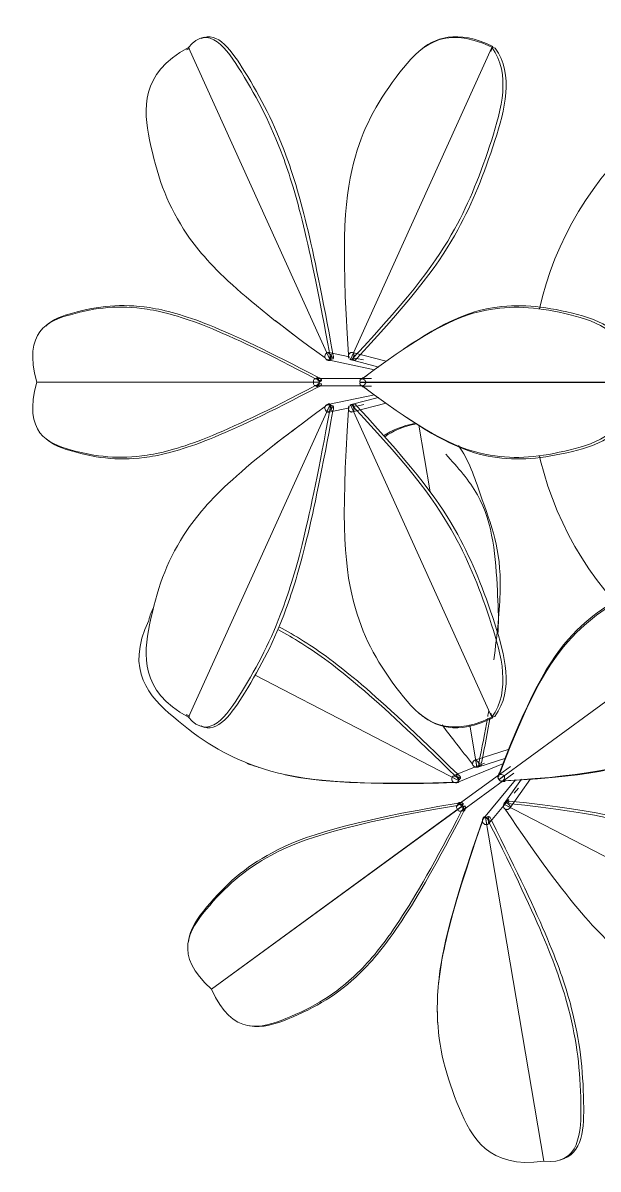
# Model space of a CAD drawing. Header units: inches. Extents: x -956 to 1409, y -1111 to 895.
# Drawn here: x -555.07 to -545.49, y -736.85 to -717.76 of the extents above; entities that cross this region are included whole.
import ezdxf

# ---------------------------------------------------------------- set-up
doc = ezdxf.new("R2010")
doc.units = ezdxf.units.IN
doc.header["$MEASUREMENT"] = 0
doc.layers.add('L-PLNT', color=71, linetype='Continuous', lineweight=9)

# ---------------------------------------------------------------- blocks, each defined once
blk = doc.blocks.new('Plant-Potted 2 - Plant-Potted 2-4433547-8TH FLOOR TELECOM UNDERFLOOR ROUTING PLAN')
at = {"layer": 'L-PLNT', "color": 53}
for p, q in [((-10.938, 5.744), (-10.991, 5.73)), ((-8.856, 0.377), (-11.21, 5.573)), ((-8.513, 0.377), (-6.159, 5.573)), ((-7.312, 5.557), (-7.329, 5.543)), ((-6.158, 5.552), (-6.178, 5.507)), ((-6.159, 5.573), (-6.142, 5.587)), ((-6.107, 5.561), (-6.159, 5.574)), ((-13.537, 0.977), (-13.572, 0.95)), ((-9.654, 0.936), (-9.637, 0.923)), ((-8.919, 0.382), (-8.902, 0.369)), ((-8.905, 0.485), (-8.856, 0.377)), ((-8.529, 0.42), (-8.873, 0.493)), ((-8.864, 0.419), (-8.839, 0.364)), ((-8.859, 0.459), (-8.806, 0.472)), ((-8.857, 0.377), (-8.804, 0.39)), ((-8.804, 0.39), (-8.838, 0.465)), ((-8.464, 0.486), (-8.513, 0.377)), ((-7.919, 0.347), (-8.479, 0.493)), ((-8.467, 0.404), (-8.414, 0.39)), ((-8.299, 0.372), (-8.411, 0.395)), ((-8.889, 0.369), (-8.113, 0.206)), ((-8.514, 0.378), (-8.461, 0.365)), ((-8.505, 0.371), (-8.452, 0.358)), ((-8.499, 0.37), (-8.043, 0.251)), ((-9.094, 0.055), (-9.059, 0.081)), ((-8.308, 0.061), (-9.078, 0.061)), ((-8.994, 0.024), (-9.059, 0.024)), ((-9.029, -0.002), (-8.994, 0.024)), ((-8.306, 0.072), (-8.341, 0.046)), ((-8.163, 0.059), (-8.304, 0.059)), ((-8.243, 0.111), (-8.278, 0.084)), ((-9.029, -0.001), (-13.737, -0.001)), ((-13.737, -0.002), (-9.029, -0.002)), ((-9.127, -0.001), (-9.029, -0.001)), ((-9.029, -0.002), (-9.127, -0.002)), ((-9.059, -0.084), (-9.094, -0.058)), ((-9.078, -0.064), (-8.314, -0.064)), ((-9.059, -0.027), (-8.994, -0.027)), ((-3.645, -0.003), (-8.353, -0.003)), ((-8.353, -0.003), (-8.255, -0.003)), ((-8.353, -0.004), (-3.645, -0.004)), ((-8.255, -0.004), (-8.353, -0.004)), ((-8.341, -0.053), (-8.306, -0.079)), ((-8.304, -0.066), (-8.163, -0.066)), ((-8.278, -0.092), (-8.243, -0.118)), ((-8.901, -0.374), (-8.919, -0.388)), ((-8.114, -0.212), (-8.889, -0.375)), ((-8.839, -0.37), (-8.864, -0.425)), ((-8.856, -0.383), (-8.839, -0.37)), ((-8.462, -0.369), (-8.515, -0.382)), ((-6.16, -5.578), (-8.514, -0.381)), ((-8.514, -0.381), (-8.465, -0.49)), ((-8.452, -0.362), (-8.505, -0.376)), ((-8.046, -0.256), (-8.5, -0.374)), ((-8.48, -0.497), (-7.922, -0.352)), ((-8.41, -0.401), (-8.29, -0.375)), ((-11.21, -5.579), (-8.856, -0.383)), ((-8.856, -0.383), (-8.905, -0.491)), ((-8.873, -0.498), (-8.53, -0.426)), ((-8.806, -0.478), (-8.859, -0.465)), ((-8.804, -0.396), (-8.857, -0.382)), ((-8.838, -0.47), (-8.804, -0.396)), ((-8.415, -0.395), (-8.468, -0.408)), ((-7.187, -1.827), (-7.375, -0.719)), ((-13.572, -0.953), (-13.537, -0.98)), ((-9.637, -0.929), (-9.654, -0.942)), ((-1.857, -3.559), (-6.041, -6.615)), ((-6.04, -6.616), (-1.856, -3.56)), ((-6.713, -6.635), (-10.101, -4.882)), ((-6.179, -5.511), (-6.158, -5.557)), ((-7.329, -5.548), (-7.312, -5.561)), ((-6.408, -6.412), (-6.528, -5.709)), ((-6.16, -5.578), (-6.108, -5.565)), ((-6.143, -5.591), (-6.16, -5.578)), ((-10.991, -5.736), (-10.938, -5.749)), ((-5.871, -6.113), (-6.442, -6.295)), ((-6.428, -6.293), (-6.408, -6.412)), ((-6.395, -6.41), (-5.929, -6.262)), ((-10.141, -6.38), (-10.126, -6.385)), ((-6.284, -6.345), (-6.793, -6.551)), ((-6.74, -6.664), (-5.964, -6.349)), ((-6.409, -6.412), (-6.362, -6.394)), ((-6.397, -6.411), (-6.35, -6.393)), ((-6.379, -6.358), (-6.332, -6.34)), ((-5.852, -6.4), (-6.034, -6.533)), ((-6.782, -6.6), (-6.821, -6.58)), ((-6.82, -6.579), (-6.713, -6.635)), ((-6.788, -6.666), (-6.773, -6.671)), ((-6.78, -6.668), (-6.782, -6.667)), ((-6.76, -6.568), (-6.729, -6.529)), ((-6.682, -6.597), (-6.754, -6.56)), ((-6.035, -6.531), (-6.723, -7.034)), ((-6.713, -6.636), (-6.682, -6.597)), ((-6.65, -7.135), (-5.967, -6.636)), ((-5.765, -6.623), (-6.3, -7.265)), ((-6.051, -6.534), (-6.058, -6.572)), ((-6.041, -6.615), (-5.954, -6.551)), ((-5.953, -6.552), (-6.04, -6.616)), ((-6.005, -6.645), (-5.966, -6.65)), ((-5.975, -6.637), (-5.936, -6.641)), ((-5.961, -6.634), (-5.795, -6.513)), ((-5.668, -6.609), (-5.955, -7.014)), ((-5.86, -7.093), (-5.515, -6.606)), ((-5.79, -6.847), (-5.718, -6.76)), ((-6.643, -7.052), (-10.828, -10.108)), ((-10.827, -10.109), (-6.643, -7.053)), ((-6.73, -7.047), (-6.723, -7.009)), ((-6.73, -7.116), (-6.643, -7.052)), ((-6.643, -7.053), (-6.73, -7.117)), ((-6.635, -7.015), (-6.684, -7.05)), ((-6.653, -7.092), (-6.605, -7.057)), ((-6.643, -7.053), (-6.635, -7.015)), ((-6.21, -7.351), (-5.878, -6.952)), ((-5.93, -6.987), (-5.962, -7.026)), ((-0.804, -9.693), (-5.961, -7.025)), ((-5.961, -7.025), (-5.854, -7.081)), ((-5.926, -6.976), (-5.957, -7.015)), ((-5.87, -6.975), (-5.901, -7.014)), ((-6.626, -7.142), (-6.664, -7.138)), ((-6.219, -7.231), (-6.265, -7.249)), ((-6.264, -7.248), (-6.265, -7.233)), ((-5.292, -12.973), (-6.264, -7.248)), ((-6.264, -7.248), (-6.244, -7.368)), ((-6.205, -7.31), (-6.219, -7.231)), ((-6.317, -7.295), (-6.317, -7.311)), ((-6.168, -7.296), (-6.215, -7.314)), ((-11.204, -9.264), (-11.212, -9.302)), ((-7.065, -10.576), (-7.065, -10.592)), ((-10.176, -10.72), (-10.138, -10.725)), ((-5, -12.946), (-4.953, -12.928))]:
    blk.add_line(p, q, dxfattribs=at)
at = {"layer": 'L-PLNT', "color": 53, "flags": 128}
for points in [[(-2.918, 4.668), (-3.059, 4.577), (-3.24, 4.451), (-3.415, 4.318), (-3.585, 4.178), (-3.749, 4.031), (-3.908, 3.878), (-4.06, 3.719), (-4.205, 3.553), (-4.344, 3.382), (-4.476, 3.206), (-4.6, 3.024), (-4.717, 2.838), (-4.827, 2.647), (-4.929, 2.452), (-5.023, 2.253), (-5.109, 2.05), (-5.187, 1.844), (-5.257, 1.635), (-5.318, 1.424), (-5.369, 1.219)], [(-8.919, 0.382), (-8.914, 0.378), (-8.909, 0.376), (-8.905, 0.374), (-8.9, 0.372), (-8.897, 0.371), (-8.893, 0.37), (-8.89, 0.37), (-8.887, 0.369), (-8.885, 0.369), (-8.883, 0.369), (-8.881, 0.369)], [(-8.882, 0.493), (-8.883, 0.493), (-8.885, 0.493), (-8.887, 0.493), (-8.888, 0.493), (-8.89, 0.493), (-8.891, 0.493), (-8.892, 0.492), (-8.894, 0.492), (-8.895, 0.492), (-8.896, 0.492), (-8.897, 0.491)], [(-8.527, 0.481), (-8.522, 0.484), (-8.517, 0.487), (-8.513, 0.489), (-8.508, 0.491), (-8.505, 0.492), (-8.501, 0.493), (-8.498, 0.493), (-8.495, 0.494), (-8.493, 0.494), (-8.491, 0.494), (-8.489, 0.494)], [(-8.489, 0.369), (-8.491, 0.369), (-8.493, 0.37), (-8.495, 0.37), (-8.496, 0.37), (-8.498, 0.37), (-8.499, 0.37), (-8.5, 0.37), (-8.502, 0.371), (-8.503, 0.371), (-8.504, 0.371), (-8.505, 0.371)], [(-9.078, 0.06), (-9.082, 0.06), (-9.086, 0.06), (-9.09, 0.059), (-9.094, 0.058), (-9.097, 0.057), (-9.101, 0.056), (-9.104, 0.055), (-9.107, 0.053), (-9.11, 0.051), (-9.113, 0.05), (-9.115, 0.048)], [(-8.304, 0.058), (-8.308, 0.058), (-8.312, 0.058), (-8.316, 0.057), (-8.319, 0.056), (-8.323, 0.055), (-8.327, 0.054), (-8.33, 0.052), (-8.333, 0.051), (-8.336, 0.049), (-8.339, 0.047), (-8.341, 0.046)], [(-9.078, -0.063), (-9.082, -0.063), (-9.086, -0.063), (-9.09, -0.062), (-9.094, -0.061), (-9.097, -0.06), (-9.101, -0.059), (-9.104, -0.058), (-9.107, -0.056), (-9.11, -0.054), (-9.113, -0.053), (-9.115, -0.051)], [(-8.304, -0.066), (-8.308, -0.065), (-8.312, -0.065), (-8.316, -0.064), (-8.319, -0.064), (-8.323, -0.063), (-8.327, -0.061), (-8.33, -0.06), (-8.333, -0.058), (-8.336, -0.057), (-8.339, -0.055), (-8.341, -0.053)], [(-8.919, -0.388), (-8.914, -0.384), (-8.909, -0.381), (-8.904, -0.379), (-8.9, -0.378), (-8.896, -0.377), (-8.893, -0.376), (-8.89, -0.375), (-8.887, -0.375), (-8.885, -0.375), (-8.882, -0.375), (-8.881, -0.375)], [(-8.49, -0.374), (-8.492, -0.374), (-8.494, -0.374), (-8.495, -0.374), (-8.497, -0.374), (-8.498, -0.374), (-8.5, -0.374), (-8.501, -0.375), (-8.502, -0.375), (-8.503, -0.375), (-8.504, -0.375), (-8.505, -0.376)], [(-8.881, -0.499), (-8.883, -0.499), (-8.885, -0.499), (-8.887, -0.499), (-8.888, -0.499), (-8.89, -0.499), (-8.891, -0.498), (-8.892, -0.498), (-8.893, -0.498), (-8.894, -0.498), (-8.895, -0.497), (-8.896, -0.497)], [(-8.527, -0.485), (-8.522, -0.489), (-8.518, -0.491), (-8.513, -0.493), (-8.509, -0.495), (-8.505, -0.496), (-8.502, -0.497), (-8.499, -0.497), (-8.496, -0.498), (-8.494, -0.498), (-8.491, -0.498), (-8.489, -0.498)], [(-5.366, -1.226), (-5.348, -1.309), (-5.291, -1.521), (-5.226, -1.732), (-5.152, -1.939), (-5.071, -2.144), (-4.981, -2.345), (-4.883, -2.542), (-4.778, -2.735), (-4.664, -2.924), (-4.544, -3.109), (-4.416, -3.288), (-4.281, -3.462), (-4.139, -3.63)], [(-6.481, -6.355), (-6.48, -6.346), (-6.479, -6.337), (-6.476, -6.329), (-6.473, -6.323), (-6.47, -6.318), (-6.467, -6.314), (-6.464, -6.31), (-6.462, -6.308), (-6.459, -6.305), (-6.457, -6.303), (-6.455, -6.302)], [(-6.382, -6.403), (-6.384, -6.404), (-6.386, -6.405), (-6.388, -6.406), (-6.389, -6.407), (-6.391, -6.408), (-6.392, -6.409), (-6.393, -6.409), (-6.394, -6.41), (-6.395, -6.41), (-6.396, -6.411), (-6.397, -6.411)], [(-6.804, -6.557), (-6.806, -6.559), (-6.807, -6.56), (-6.809, -6.561), (-6.81, -6.563), (-6.811, -6.564), (-6.812, -6.565), (-6.813, -6.566), (-6.814, -6.567), (-6.815, -6.567), (-6.815, -6.568), (-6.816, -6.569)], [(-6.788, -6.666), (-6.779, -6.668), (-6.77, -6.669), (-6.762, -6.669), (-6.756, -6.668), (-6.75, -6.667), (-6.745, -6.665), (-6.741, -6.664), (-6.737, -6.662), (-6.734, -6.66), (-6.732, -6.659), (-6.73, -6.657)], [(-6.034, -6.534), (-6.038, -6.537), (-6.041, -6.54), (-6.044, -6.544), (-6.047, -6.547), (-6.05, -6.551), (-6.052, -6.555), (-6.054, -6.559), (-6.055, -6.562), (-6.057, -6.566), (-6.058, -6.569), (-6.058, -6.572)], [(-5.961, -6.634), (-5.965, -6.636), (-5.969, -6.639), (-5.973, -6.641), (-5.978, -6.642), (-5.982, -6.644), (-5.986, -6.645), (-5.991, -6.645), (-5.994, -6.646), (-5.998, -6.646), (-6.002, -6.646), (-6.005, -6.645)], [(-6.723, -7.034), (-6.727, -7.038), (-6.731, -7.041), (-6.734, -7.044), (-6.737, -7.048), (-6.739, -7.052), (-6.741, -7.056), (-6.743, -7.059), (-6.745, -7.063), (-6.746, -7.067), (-6.747, -7.07), (-6.748, -7.073)], [(-5.945, -7.003), (-5.947, -7.005), (-5.948, -7.006), (-5.95, -7.007), (-5.951, -7.009), (-5.952, -7.01), (-5.953, -7.011), (-5.954, -7.012), (-5.955, -7.013), (-5.955, -7.013), (-5.956, -7.014), (-5.957, -7.015)], [(-6.65, -7.134), (-6.654, -7.137), (-6.658, -7.14), (-6.663, -7.142), (-6.667, -7.143), (-6.672, -7.145), (-6.676, -7.145), (-6.68, -7.146), (-6.684, -7.146), (-6.688, -7.146), (-6.691, -7.146), (-6.694, -7.146)], [(-5.929, -7.112), (-5.92, -7.114), (-5.911, -7.115), (-5.903, -7.115), (-5.896, -7.114), (-5.891, -7.113), (-5.886, -7.112), (-5.881, -7.11), (-5.878, -7.108), (-5.875, -7.106), (-5.873, -7.105), (-5.871, -7.103)], [(-6.317, -7.311), (-6.316, -7.301), (-6.315, -7.293), (-6.312, -7.285), (-6.309, -7.279), (-6.306, -7.274), (-6.303, -7.269), (-6.3, -7.266), (-6.298, -7.263), (-6.295, -7.261), (-6.293, -7.259), (-6.291, -7.258)], [(-6.218, -7.359), (-6.22, -7.36), (-6.222, -7.361), (-6.224, -7.362), (-6.225, -7.363), (-6.227, -7.364), (-6.228, -7.364), (-6.229, -7.365), (-6.23, -7.365), (-6.231, -7.366), (-6.232, -7.366), (-6.233, -7.367)]]:
    blk.add_lwpolyline(points, dxfattribs=at)
at = {"layer": 'L-PLNT', "color": 53}
for centre, major_axis, ratio, start_param, end_param in [((-8.881, 0.431), (0.0381, 0.0495), 0.938049, 1.107292, 4.248885), ((-8.881, 0.431), (0.0381, 0.0495), 0.938049, 2.678088, 4.248885), ((-8.882, 0.431), (-0.0151, 0.0606), 0.484293, 5.336311, 6.645308), ((-8.881, 0.431), (0, 0.0625), 0.78469, 2.617994, 5.235988), ((-8.881, 0.431), (0, 0.0625), 0.78469, 6.021386, 6.11939), ((-8.882, 0.431), (-0.0151, 0.0606), 0.484293, 3.503715, 5.074511), ((-8.882, 0.431), (-0.0151, 0.0606), 0.484293, 3.503715, 5.074511), ((-8.882, 0.431), (0, 0.0625), 0.78469, 3.665191, 5.235988), ((-8.829, 0.444), (-0.0151, 0.0606), 0.484293, 3.503715, 5.074511), ((-8.489, 0.431), (-0.0381, 0.0495), 0.938049, 5.175893, 7.793887), ((-8.489, 0.431), (-0.0381, 0.0495), 0.938049, 0.463504, 1.510702), ((-8.489, 0.431), (-0.0381, 0.0495), 0.938049, 1.772501, 2.034301), ((-8.489, 0.431), (-0.0381, 0.0495), 0.938049, 1.772501, 2.034301), ((-8.489, 0.432), (0.0151, 0.0606), 0.484293, 2.77947, 4.350267), ((-8.489, 0.432), (0.0151, 0.0606), 0.484293, 2.77947, 4.350267), ((-8.489, 0.432), (0, 0.0625), 0.78469, 2.617994, 3.926991), ((-8.489, 0.431), (0, 0.0625), 0.78469, 2.617994, 3.926991), ((-8.489, 0.432), (0.0151, 0.0606), 0.484293, 4.612066, 5.921063), ((-8.436, 0.419), (0.0151, 0.0606), 0.484293, 3.04127, 4.350267), ((-8.489, 0.432), (0, 0.0625), 0.78469, 4.712389, 4.974188), ((-8.489, 0.431), (0, 0.0625), 0.78469, 4.712389, 4.974188), ((-8.864, 0.418), (0.0381, 0.0495), 0.938049, 2.939888, 3.987085), ((-8.881, 0.431), (0, 0.0625), 0.78469, 2.617994, 3.665191), ((-9.078, -0.002), (-0.0376, 0.0499), 0.711171, 4.221154, 7.362747), ((-9.078, -0.002), (-0.0376, 0.0499), 0.711171, 4.221154, 5.791951), ((-9.078, -0.002), (0, 0.0625), 0.78469, 5.235988, 6.021386), ((-9.078, -0.002), (0, 0.0625), 0.78469, 5.235988, 6.021386), ((-9.043, 0.024), (-0.0376, 0.0499), 0.711171, 4.221154, 5.791951), ((-8.304, -0.004), (-0.0376, 0.0499), 0.711171, 5.791951, 7.362747), ((-8.304, -0.004), (-0.0376, 0.0499), 0.711171, 4.221154, 7.362747), ((-8.269, 0.022), (-0.0376, 0.0499), 0.711171, 6.05375, 6.577349), ((-9.078, -0.001), (0.0376, 0.0499), 0.711171, 2.062031, 5.203624), ((-9.078, -0.001), (0.0376, 0.0499), 0.711171, 3.632827, 5.203624), ((-9.078, -0.001), (0, 0.0625), 0.78469, 3.403392, 4.18879), ((-9.078, -0.002), (0, 0.0625), 0.78469, 3.403392, 4.18879), ((-9.043, -0.027), (0.0376, 0.0499), 0.711171, 3.632827, 5.203624), ((-8.304, -0.003), (0.0376, 0.0499), 0.711171, 2.062031, 3.632827), ((-8.304, -0.003), (0.0376, 0.0499), 0.711171, 2.062031, 5.203624), ((-8.269, -0.03), (0.0376, 0.0499), 0.711171, 2.847429, 3.371028), ((-8.881, -0.437), (-0.0381, 0.0495), 0.938049, 5.175893, 8.317486), ((-8.881, -0.437), (-0.0381, 0.0495), 0.938049, 5.175893, 6.74669), ((-8.863, -0.424), (-0.0381, 0.0495), 0.938049, 5.175893, 6.48489), ((-8.881, -0.437), (0, 0.0625), 0.78469, 4.18879, 6.806784), ((-8.881, -0.437), (0, 0.0625), 0.78469, 5.759587, 6.806784), ((-8.489, -0.436), (0.0381, 0.0495), 0.938049, 1.107292, 1.369091), ((-8.489, -0.436), (0.0381, 0.0495), 0.938049, 1.107292, 1.369091), ((-8.49, -0.436), (-0.0151, 0.0606), 0.484293, 5.074511, 6.645308), ((-8.49, -0.436), (0, 0.0625), 0.78469, 5.497787, 6.806784), ((-8.49, -0.436), (-0.0151, 0.0606), 0.484293, 5.074511, 6.645308), ((-8.49, -0.436), (0, 0.0625), 0.78469, 5.497787, 6.806784), ((-8.437, -0.423), (-0.0151, 0.0606), 0.484293, 5.074511, 6.645308), ((-8.881, -0.437), (0.0151, 0.0606), 0.484293, 2.77947, 4.088467), ((-8.881, -0.437), (0, 0.0625), 0.78469, 3.305388, 3.403392), ((-8.881, -0.437), (0.0151, 0.0606), 0.484293, 4.350267, 5.921063), ((-8.881, -0.437), (0.0151, 0.0606), 0.484293, 4.350267, 5.921063), ((-8.881, -0.437), (0, 0.0625), 0.78469, 4.18879, 5.759587), ((-8.828, -0.45), (0.0151, 0.0606), 0.484293, 4.350267, 5.921063), ((-8.489, -0.436), (0.0381, 0.0495), 0.938049, 1.630891, 4.248885), ((-8.489, -0.436), (0.0381, 0.0495), 0.938049, 1.630891, 2.678088), ((-8.49, -0.436), (-0.0151, 0.0606), 0.484293, 3.503715, 4.812712), ((-8.49, -0.436), (0, 0.0625), 0.78469, 4.45059, 4.712389), ((-8.49, -0.436), (0, 0.0625), 0.78469, 4.45059, 4.712389), ((-6.418, -6.352), (0.0624, 0.0027), 0.967214, 1.692195, 4.833788), ((-6.419, -6.352), (-0.0222, 0.0584), 0.598154, 2.821587, 5.96318), ((-6.418, -6.352), (0.0624, 0.0027), 0.967214, 3.262992, 4.833788), ((-6.419, -6.352), (-0.0222, 0.0584), 0.598154, 2.821587, 4.392384), ((-6.419, -6.352), (-0.0369, 0.0505), 0.863596, 3.141593, 3.926991), ((-6.419, -6.353), (-0.0369, 0.0505), 0.863596, 3.141593, 3.926991), ((-6.373, -6.335), (-0.0222, 0.0584), 0.598154, 3.083387, 4.130584), ((-6.767, -6.607), (0.0215, 0.0587), 0.967214, 1.449397, 4.59099), ((-6.767, -6.608), (-0.0489, 0.039), 0.598154, 5.294194, 6.603191), ((-6.767, -6.607), (0.0215, 0.0587), 0.967214, 3.020194, 4.59099), ((-6.752, -6.612), (0.0215, 0.0587), 0.967214, 3.020194, 4.32919), ((-6.767, -6.607), (-0.0369, 0.0505), 0.863596, 2.356194, 2.879793), ((-6.767, -6.608), (-0.0369, 0.0505), 0.863596, 2.356194, 2.879793), ((-6.767, -6.608), (-0.0489, 0.039), 0.598154, 3.461598, 5.032394), ((-6.767, -6.608), (-0.0489, 0.039), 0.598154, 3.461598, 5.032394), ((-6.767, -6.608), (-0.0369, 0.0505), 0.863596, 3.926991, 4.974188), ((-6.767, -6.608), (-0.0369, 0.0505), 0.863596, 3.665191, 4.974188), ((-6.736, -6.569), (-0.0489, 0.039), 0.598154, 3.461598, 5.032394), ((-5.997, -6.584), (-0.0613, 0.012), 0.782684, 5.656608, 7.227404), ((-5.997, -6.584), (-0.0613, 0.012), 0.782684, 4.085811, 7.227404), ((-5.997, -6.584), (-0.0369, 0.0505), 0.863596, 0.261799, 1.570796), ((-5.997, -6.584), (-0.0369, 0.0505), 0.863596, 0.261799, 1.570796), ((-5.989, -6.546), (-0.0613, 0.012), 0.782684, 5.656608, 6.965605), ((-5.998, -6.583), (0.0072, 0.0621), 0.782684, 2.197374, 5.338967), ((-5.998, -6.583), (0.0072, 0.0621), 0.782684, 2.197374, 3.76817), ((-5.997, -6.584), (-0.0369, 0.0505), 0.863596, 2.094395, 2.879793), ((-5.998, -6.583), (-0.0369, 0.0505), 0.863596, 2.356194, 2.879793), ((-5.959, -6.588), (0.0072, 0.0621), 0.782684, 2.720973, 3.76817), ((-6.686, -7.085), (-0.0613, 0.012), 0.782684, 4.085811, 7.227404), ((-6.686, -7.085), (-0.0613, 0.012), 0.782684, 4.085811, 5.656608), ((-6.687, -7.084), (0.0072, 0.0621), 0.782684, 2.197374, 5.338967), ((-6.679, -7.047), (-0.0613, 0.012), 0.782684, 4.085811, 5.656608), ((-6.686, -7.084), (-0.0369, 0.0505), 0.863596, 4.974188, 6.283185), ((-6.686, -7.085), (-0.0369, 0.0505), 0.863596, 4.974188, 6.283185), ((-6.687, -7.084), (0.0072, 0.0621), 0.782684, 3.76817, 5.338967), ((-6.687, -7.084), (-0.0369, 0.0505), 0.863596, 3.141593, 4.712389), ((-6.686, -7.084), (-0.0369, 0.0505), 0.863596, 3.141593, 4.712389), ((-6.648, -7.088), (0.0072, 0.0621), 0.782684, 3.76817, 5.338967), ((-5.908, -7.053), (0.0215, 0.0587), 0.967214, 1.449397, 3.020194), ((-5.908, -7.053), (0.0215, 0.0587), 0.967214, 1.449397, 4.59099), ((-5.908, -7.053), (-0.0369, 0.0505), 0.863596, 0.523599, 1.047198), ((-5.908, -7.053), (-0.0369, 0.0505), 0.863596, 0.785398, 1.047198), ((-5.908, -7.054), (-0.0489, 0.039), 0.598154, 5.032394, 6.603191), ((-5.908, -7.054), (-0.0489, 0.039), 0.598154, 5.032394, 6.603191), ((-5.908, -7.053), (-0.0369, 0.0505), 0.863596, 5.497787, 6.544985), ((-5.908, -7.054), (-0.0369, 0.0505), 0.863596, 5.497787, 6.544985), ((-5.877, -7.015), (-0.0489, 0.039), 0.598154, 5.032394, 6.603191), ((-5.908, -7.054), (-0.0489, 0.039), 0.598154, 3.461598, 4.770595), ((-6.254, -7.308), (0.0624, 0.0027), 0.967214, 1.692195, 4.833788), ((-6.255, -7.292), (0.0624, 0.0027), 0.967214, 1.692195, 3.262992), ((-6.254, -7.308), (0.0624, 0.0027), 0.967214, 1.692195, 3.262992), ((-6.255, -7.308), (-0.0222, 0.0584), 0.598154, 4.392384, 5.96318), ((-6.255, -7.308), (-0.0222, 0.0584), 0.598154, 4.392384, 5.96318), ((-6.208, -7.29), (-0.0222, 0.0584), 0.598154, 4.392384, 5.96318), ((-6.255, -7.308), (-0.0369, 0.0505), 0.863596, 0.261799, 0.785398), ((-6.254, -7.308), (-0.0369, 0.0505), 0.863596, 0.261799, 0.785398), ((-6.255, -7.308), (-0.0222, 0.0584), 0.598154, 2.821587, 4.130584), ((-6.255, -7.308), (-0.0369, 0.0505), 0.863596, 4.45059, 5.235988), ((-6.255, -7.308), (-0.0369, 0.0505), 0.863596, 4.45059, 5.235988)]:
    blk.add_ellipse(centre, major_axis=major_axis, ratio=ratio, start_param=start_param, end_param=end_param, dxfattribs=at)
for points, knots in [([(-8.859, 0.459), (-9.21, 2.384), (-9.595, 3.821), (-10.234, 5.065), (-10.871, 5.98), (-11.211, 5.573)], [0, 0, 0, 0, 0.0450854, 0.0843321, 0.1185958, 0.1185958, 0.1185958, 0.1185958]), ([(-6.16, 5.574), (-6.991, 5.981), (-7.836, 5.066), (-8.547, 3.821), (-8.681, 2.385), (-8.544, 0.46)], [0.0000117, 0.0000117, 0.0000117, 0.0000117, 0.0342637, 0.0735104, 0.1185958, 0.1185958, 0.1185958, 0.1185958]), ([(-11.002, 5.719), (-10.727, 5.861), (-10.152, 5.023), (-9.541, 3.834), (-9.157, 2.397), (-8.806, 0.472)], [-0.113257, -0.113257, -0.113257, -0.113257, -0.0843321, -0.0450854, 0, 0, 0, 0]), ([(-11.21, 5.573), (-12.026, 5.131), (-11.879, 3.855), (-11.406, 2.488), (-10.435, 1.483), (-8.936, 0.403)], [0, 0, 0, 0, 0.0342637, 0.0735104, 0.1185958, 0.1185958, 0.1185958, 0.1185958]), ([(-8.467, 0.404), (-7.457, 1.484), (-6.735, 2.488), (-6.191, 3.856), (-5.836, 5.131), (-6.16, 5.574)], [0, 0, 0, 0, 0.0450854, 0.0843321, 0.1185958, 0.1185958, 0.1185958, 0.1185958]), ([(-6.107, 5.561), (-5.783, 5.118), (-6.138, 3.843), (-6.682, 2.475), (-7.404, 1.471), (-8.414, 0.39)], [-0.1185958, -0.1185958, -0.1185958, -0.1185958, -0.0843321, -0.0450854, 0, 0, 0, 0]), ([(-9.094, 0.055), (-10.7, 0.899), (-11.931, 1.331), (-13.079, 1.209), (-13.967, 0.848), (-13.737, -0.002)], [0, 0, 0, 0, 0.0450854, 0.0843321, 0.1185958, 0.1185958, 0.1185958, 0.1185958]), ([(-13.588, 0.934), (-13.467, 1.048), (-12.852, 1.255), (-11.895, 1.358), (-10.665, 0.926), (-9.059, 0.081)], [-0.09882983, -0.09882983, -0.09882983, -0.09882983, -0.08433211, -0.04508537, 0, 0, 0, 0]), ([(-3.645, -0.003), (-3.907, 0.846), (-5.003, 1.206), (-6.222, 1.329), (-7.203, 0.897), (-8.32, 0.052)], [0.0000175, 0.0000175, 0.0000175, 0.0000175, 0.0342637, 0.0735104, 0.1185958, 0.1185958, 0.1185958, 0.1185958]), ([(-7.63, 0.551), (-6.939, 1.018), (-6.085, 1.345), (-4.968, 1.233), (-3.871, 0.872), (-3.609, 0.022)], [-0.1087128, -0.1087128, -0.1087128, -0.1087128, -0.0735104, -0.0342637, 0, 0, 0, 0]), ([(-13.737, -0.001), (-13.967, -0.851), (-13.079, -1.212), (-11.931, -1.334), (-10.7, -0.902), (-9.094, -0.058)], [0, 0, 0, 0, 0.0342637, 0.0735104, 0.1185958, 0.1185958, 0.1185958, 0.1185958]), ([(-9.059, -0.084), (-10.665, -0.929), (-11.895, -1.361), (-12.852, -1.259), (-13.467, -1.051), (-13.588, -0.937)], [-0.11859579, -0.11859579, -0.11859579, -0.11859579, -0.07351042, -0.03426369, -0.01976597, -0.01976597, -0.01976597, -0.01976597]), ([(-8.32, -0.06), (-7.203, -0.904), (-6.222, -1.336), (-5.003, -1.214), (-3.907, -0.853), (-3.645, -0.004)], [0, 0, 0, 0, 0.0450854, 0.0843321, 0.1185783, 0.1185783, 0.1185783, 0.1185783]), ([(-3.609, -0.03), (-3.871, -0.88), (-4.968, -1.24), (-6.085, -1.353), (-6.939, -1.025), (-7.63, -0.558)], [-0.1185958, -0.1185958, -0.1185958, -0.1185958, -0.0843321, -0.0450854, -0.009883, -0.009883, -0.009883, -0.009883]), ([(-8.935, -0.409), (-10.434, -1.489), (-11.406, -2.493), (-11.879, -3.861), (-12.026, -5.136), (-11.21, -5.579)], [0, 0, 0, 0, 0.0450854, 0.0843321, 0.1185958, 0.1185958, 0.1185958, 0.1185958]), ([(-11.211, -5.579), (-10.871, -5.986), (-10.234, -5.071), (-9.594, -3.826), (-9.21, -2.39), (-8.859, -0.465)], [0, 0, 0, 0, 0.0342637, 0.0735104, 0.1185958, 0.1185958, 0.1185958, 0.1185958]), ([(-8.806, -0.478), (-9.157, -2.403), (-9.541, -3.839), (-10.152, -5.028), (-10.727, -5.867), (-11.002, -5.725)], [-0.1185958, -0.1185958, -0.1185958, -0.1185958, -0.0735104, -0.0342637, -0.0053388, -0.0053388, -0.0053388, -0.0053388]), ([(-8.544, -0.464), (-8.682, -2.389), (-8.547, -3.825), (-7.837, -5.07), (-6.992, -5.985), (-6.161, -5.578)], [0, 0, 0, 0, 0.0450854, 0.0843321, 0.1185841, 0.1185841, 0.1185841, 0.1185841]), ([(-6.161, -5.578), (-5.837, -5.135), (-6.192, -3.86), (-6.736, -2.493), (-7.457, -1.488), (-8.468, -0.408)], [0, 0, 0, 0, 0.0342637, 0.0735104, 0.1185958, 0.1185958, 0.1185958, 0.1185958]), ([(-8.415, -0.395), (-7.404, -1.475), (-6.683, -2.479), (-6.139, -3.847), (-5.784, -5.122), (-6.108, -5.565)], [-0.1185958, -0.1185958, -0.1185958, -0.1185958, -0.0735104, -0.0342637, 0, 0, 0, 0]), ([(-6.718, -1.058), (-6.544, -1.289), (-6.237, -2.248), (-5.934, -2.924), (-6.072, -4.2), (-6.126, -4.626)], [-0.10296034, -0.10296034, -0.10296034, -0.10296034, -0.08433211, -0.04508537, -0.02641279, -0.02641279, -0.02641279, -0.02641279]), ([(-6.057, -4.169), (-6.045, -3.907), (-6.084, -3.144), (-6.149, -2.079), (-6.726, -1.421), (-6.927, -1.202)], [0.02964895, 0.02964895, 0.02964895, 0.02964895, 0.04508537, 0.08433211, 0.10377132, 0.10377132, 0.10377132, 0.10377132]), ([(-1.857, -3.559), (-2.533, -3.002), (-3.696, -3.405), (-4.844, -4.091), (-5.49, -5.098), (-6.041, -6.546)], [0.0000119, 0.0000119, 0.0000119, 0.0000119, 0.0342637, 0.0735104, 0.1185958, 0.1185958, 0.1185958, 0.1185958]), ([(-6.034, -6.508), (-5.482, -5.059), (-4.836, -4.053), (-3.689, -3.366), (-2.526, -2.963), (-1.849, -3.522)], [-0.1185958, -0.1185958, -0.1185958, -0.1185958, -0.0735104, -0.0342637, 0, 0, 0, 0]), ([(-11.87, -3.967), (-12.277, -4.812), (-11.37, -5.729), (-10.134, -6.52), (-8.708, -6.722), (-6.795, -6.663)], [0, 0, 0, 0, 0.0342637, 0.0735104, 0.1185958, 0.1185958, 0.1185958, 0.1185958]), ([(-6.76, -6.568), (-8.151, -5.2), (-8.922, -4.58), (-9.592, -4.189), (-9.722, -4.119)], [0, 0, 0, 0, 0.04508537, 0.05605382, 0.05605382, 0.05605382, 0.05605382]), ([(-9.704, -4.074), (-9.569, -4.145), (-8.895, -4.537), (-8.12, -5.161), (-6.729, -6.529)], [-0.05640265, -0.05640265, -0.05640265, -0.05640265, -0.04508537, 0, 0, 0, 0]), ([(-5.975, -6.637), (-4.427, -6.552), (-3.344, -6.263), (-2.649, -5.692), (-2.339, -5.359)], [0, 0, 0, 0, 0.04508537, 0.07906386, 0.07906386, 0.07906386, 0.07906386]), ([(-2.3, -5.363), (-2.611, -5.696), (-3.305, -6.267), (-4.389, -6.557), (-5.936, -6.641)], [-0.07906386, -0.07906386, -0.07906386, -0.07906386, -0.04508537, 0, 0, 0, 0]), ([(-10.037, -6.417), (-10.045, -6.414), (-10.111, -6.391), (-10.18, -6.37), (-10.241, -6.352)], [-0.07412237, -0.07412237, -0.07412237, -0.07412237, -0.073510421, -0.069180879, -0.069180879, -0.069180879, -0.069180879]), ([(-6.73, -7.047), (-8.599, -7.366), (-9.919, -7.795), (-10.875, -8.645), (-11.476, -9.53), (-10.827, -10.109)], [0, 0, 0, 0, 0.0450854, 0.0843321, 0.1185958, 0.1185958, 0.1185958, 0.1185958]), ([(-11.213, -9.321), (-11.191, -9.101), (-10.73, -8.485), (-9.911, -7.756), (-8.591, -7.328), (-6.723, -7.009)], [-0.1015887, -0.1015887, -0.1015887, -0.1015887, -0.0843321, -0.0450854, 0, 0, 0, 0]), ([(-0.805, -9.694), (-0.721, -9.085), (-1.765, -8.268), (-3.046, -7.511), (-4.309, -7.189), (-5.901, -7.014)], [0, 0, 0, 0, 0.0342637, 0.0735104, 0.1185958, 0.1185958, 0.1185958, 0.1185958]), ([(-5.87, -6.975), (-4.278, -7.15), (-3.015, -7.471), (-1.734, -8.229), (-0.69, -9.046), (-0.774, -9.655)], [-0.1185958, -0.1185958, -0.1185958, -0.1185958, -0.0735104, -0.0342637, 0, 0, 0, 0]), ([(-10.828, -10.108), (-10.474, -10.902), (-9.447, -10.599), (-8.346, -9.947), (-7.536, -8.82), (-6.664, -7.138)], [0, 0, 0, 0, 0.0342637, 0.0735104, 0.1185958, 0.1185958, 0.1185958, 0.1185958]), ([(-6.626, -7.142), (-7.498, -8.825), (-8.308, -9.952), (-9.251, -10.51), (-9.978, -10.761), (-10.194, -10.716)], [-0.1185958, -0.1185958, -0.1185958, -0.1185958, -0.0735104, -0.0342637, -0.0170071, -0.0170071, -0.0170071, -0.0170071]), ([(-5.936, -7.109), (-4.866, -8.711), (-3.87, -9.763), (-2.513, -10.313), (-1.246, -10.521), (-0.804, -9.693)], [0, 0, 0, 0, 0.0450854, 0.0843321, 0.1185958, 0.1185958, 0.1185958, 0.1185958]), ([(-6.316, -7.318), (-6.954, -9.122), (-7.196, -10.543), (-6.818, -11.96), (-6.221, -13.103), (-5.292, -12.973)], [0, 0, 0, 0, 0.0450854, 0.0843321, 0.1185958, 0.1185958, 0.1185958, 0.1185958]), ([(-5.293, -12.973), (-4.694, -13.039), (-4.643, -11.87), (-4.8, -10.443), (-5.335, -9.055), (-6.215, -7.314)], [0, 0, 0, 0, 0.0342637, 0.0735104, 0.1185958, 0.1185958, 0.1185958, 0.1185958]), ([(-6.168, -7.296), (-5.288, -9.037), (-4.754, -10.425), (-4.603, -11.792), (-4.641, -12.866), (-5.021, -12.948)], [-0.1185958, -0.1185958, -0.1185958, -0.1185958, -0.0735104, -0.0342637, -0.0049415, -0.0049415, -0.0049415, -0.0049415]), ([(-7.059, -10.689), (-7.063, -10.629), (-7.07, -10.566), (-7.067, -10.488), (-7.067, -10.478)], [-0.049414914, -0.049414914, -0.049414914, -0.049414914, -0.045085372, -0.044473422, -0.044473422, -0.044473422, -0.044473422])]:
    blk.add_open_spline(points, degree=3, knots=knots, dxfattribs=at)
for points in [[(-7.389, 5.492), (-7.114, 5.741), (-6.742, 5.88), (-6.142, 5.587)], [(-11.244, 5.532), (-11.228, 5.541), (-11.211, 5.551), (-11.193, 5.56)], [(-9.377, 0.726), (-9.519, 0.832), (-9.648, 0.932), (-9.766, 1.027)], [(-9.771, -1.033), (-9.65, -0.938), (-9.507, -0.832), (-9.36, -0.723)], [(-7.962, -0.892), (-7.831, -0.802), (-7.652, -0.734), (-7.437, -0.684)], [(-7.416, -0.695), (-7.644, -0.74), (-7.813, -0.815), (-7.942, -0.909)], [(-11.795, -3.755), (-11.827, -3.812), (-11.853, -3.882), (-11.87, -3.967)], [(-6.143, -5.591), (-6.742, -5.885), (-7.114, -5.745), (-7.39, -5.496)], [(-6.229, -5.567), (-6.224, -5.539), (-6.22, -5.511), (-6.215, -5.484)], [(-11.193, -5.566), (-11.21, -5.556), (-11.227, -5.547), (-11.244, -5.537)], [(-6.99, -5.707), (-6.839, -5.907), (-6.67, -6.124), (-6.48, -6.362)], [(-6.379, -6.358), (-6.323, -6.08), (-6.275, -5.829), (-6.235, -5.601)], [(-6.188, -5.583), (-6.228, -5.811), (-6.276, -6.062), (-6.332, -6.34)], [(-6.78, -6.668), (-8.247, -6.714), (-9.038, -6.661), (-9.6, -6.538)], [(-7.051, -10.028), (-6.997, -9.455), (-6.806, -8.686), (-6.317, -7.302)]]:
    blk.add_open_spline(points, degree=3, dxfattribs=at)
blk = doc.blocks.new('18433_1 - AEO NY - CENTRAL_rvt-1-8TH FLOOR TELECOM UNDERFLOOR ROUTING PLAN')
at = {"color": 53, "lineweight": 9}
blk.add_blockref('Plant-Potted 2 - Plant-Potted 2-4433547-8TH FLOOR TELECOM UNDERFLOOR ROUTING PLAN', (-541.102, -723.744), dxfattribs=at)

msp = doc.modelspace()

# ---------------------------------------------------------------- block references
at = {"lineweight": 5}
msp.add_blockref('18433_1 - AEO NY - CENTRAL_rvt-1-8TH FLOOR TELECOM UNDERFLOOR ROUTING PLAN', (0, 0), dxfattribs=at)

doc.saveas('drawing.dxf')
